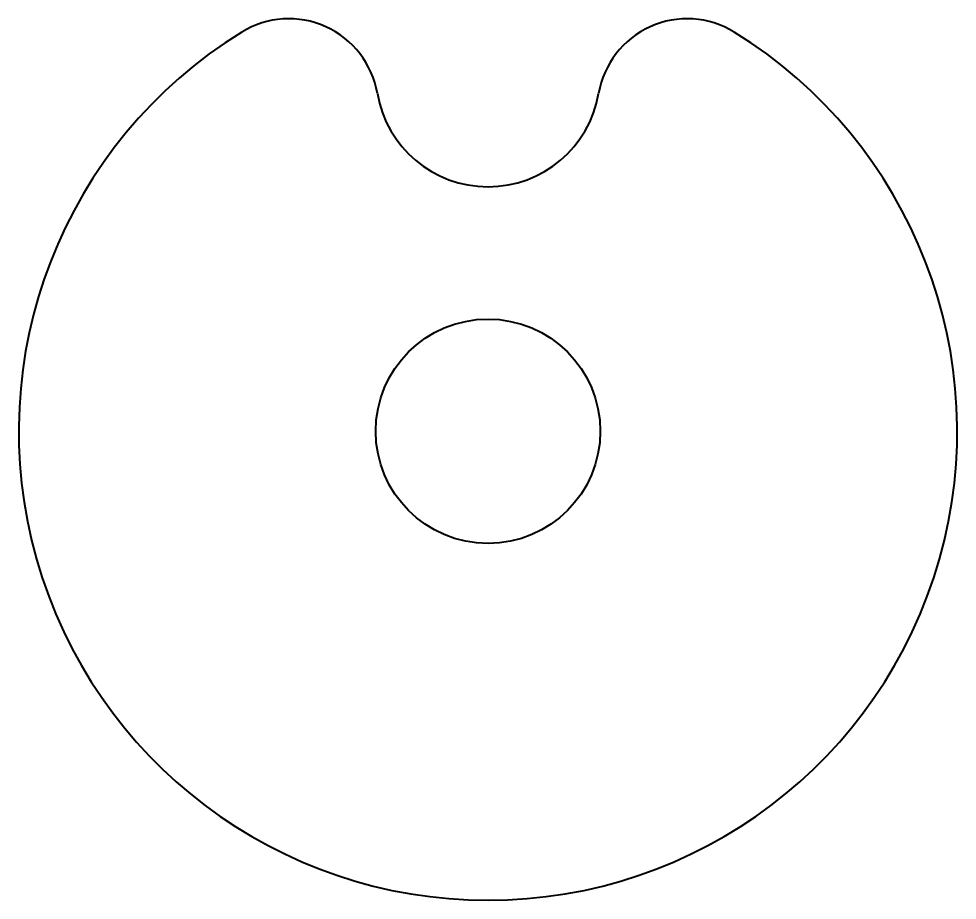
# Model space of a CAD drawing. Header units: inches. Extents: x -5.27 to -4.23, y -5.52 to -4.54.
import ezdxf

# ---------------------------------------------------------------- set-up
doc = ezdxf.new("R2010")
doc.units = ezdxf.units.IN
doc.header["$MEASUREMENT"] = 0
doc.layers.add('Visible', color=7, linetype='Continuous', lineweight=40)

msp = doc.modelspace()

# ---------------------------------------------------------------- linework, layer by layer
at = {"layer": 'Visible'}
msp.add_circle((-4.75, -5), 0.125, dxfattribs=at)
for centre, radius, start, end in [((-4.9718, -4.6404), 0.1, 9.6956, 121.6641), ((-4.5282, -4.6404), 0.1, 58.3359, 170.3044), ((-4.75, -5), 0.5225, 121.6641, 58.3359), ((-4.75, -4.6025), 0.125, 189.6956, 350.3044)]:
    msp.add_arc(centre, radius, start, end, dxfattribs=at)

doc.saveas('drawing.dxf')
